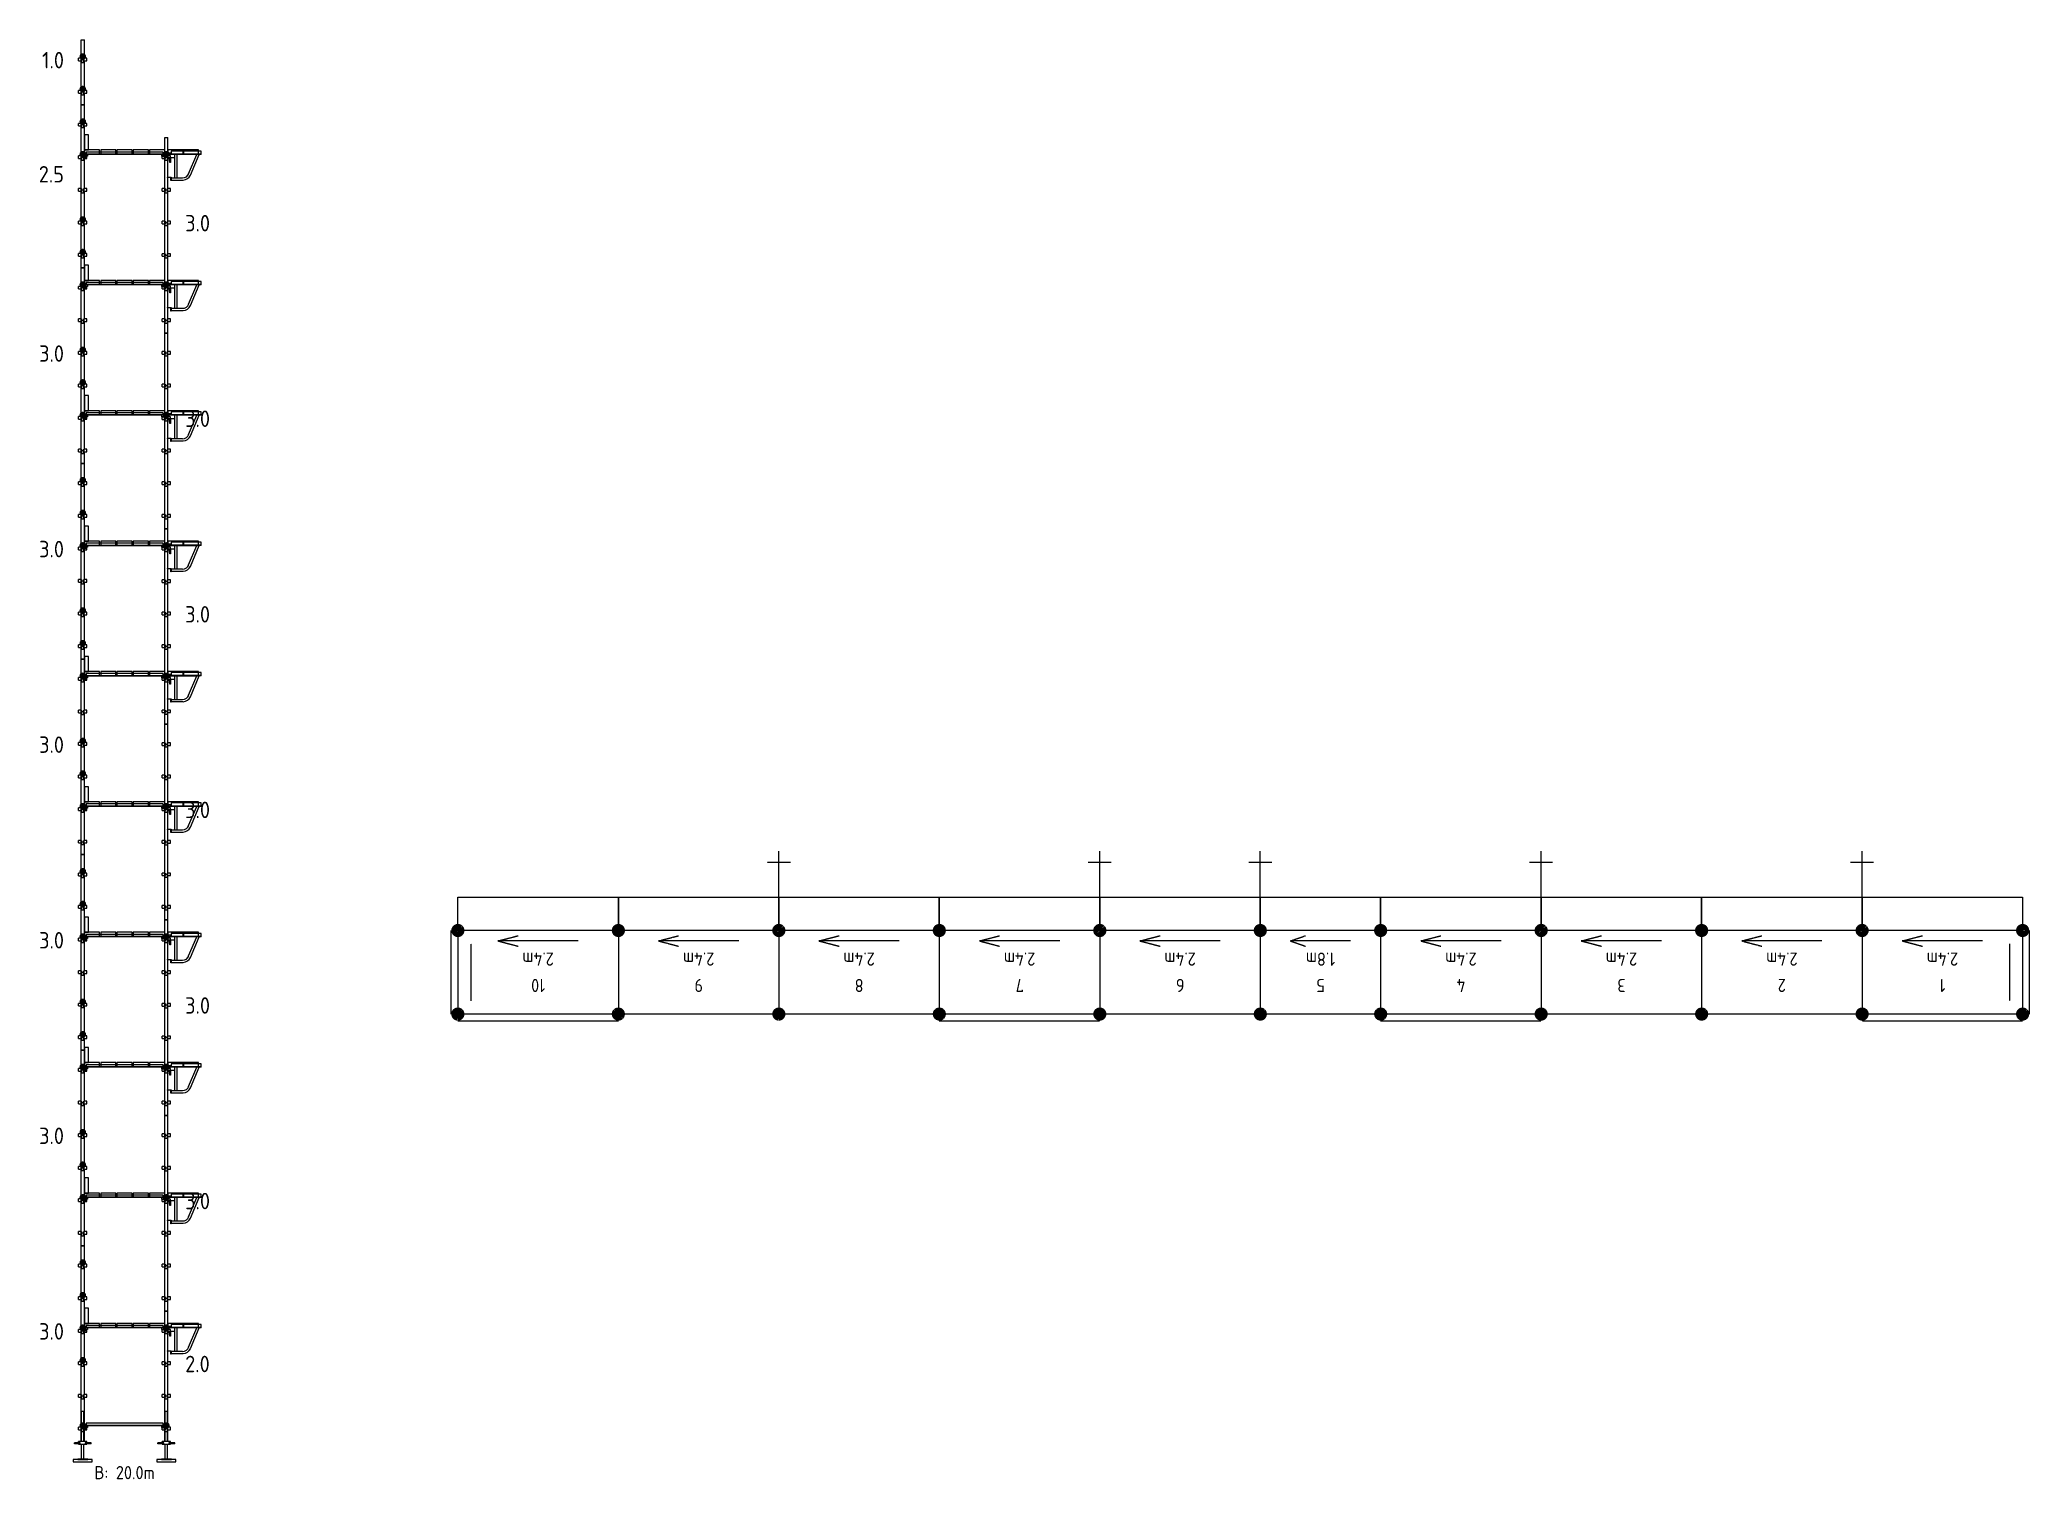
# Model space of a CAD drawing. Header units: millimetres. Extents: x 41961 to 72194, y -1906 to 19968.
import ezdxf
from ezdxf.enums import TextEntityAlignment as Align

# ---------------------------------------------------------------- set-up
doc = ezdxf.new("R2010")
doc.units = ezdxf.units.MM
doc.linetypes.add('KwikScaf_DASHED', pattern=[3.75, 2.5, -1.25])
doc.linetypes.add('KwikScaf_Line', pattern=[1, 1, 0])
doc.layers.get('0').update_dxf_attribs({"linetype": 'CONTINUOUS'})
for name, color, linetype in [('KwikScaf Matrix', 7, 'CONTINUOUS'), ('KwikScaf Schematic', 7, 'CONTINUOUS'), ('KwikScaf Sections', 7, 'CONTINUOUS')]:
    doc.layers.add(name, color=color, linetype=linetype)
doc.styles.add('KwikScaf ISO', font='isocp.shx')

# ---------------------------------------------------------------- blocks, each defined once
blk = doc.blocks.new('2D Standard 2 Metre')
at = {"layer": 'KwikScaf Matrix', "color": 0, "extrusion": (0, 1, 0)}
for p, q in [((-185, -24), (-185, 24)), ((-185, 24), (-8, 24)), ((-33, 16), (7, 16)), ((-33, 16), (-33, 6)), ((-33, 6), (-33, -6)), ((-8, 64), (-8, 60)), ((-8, 64), (32, 64)), ((-8, 60), (-8, 22)), ((-8, 22), (32, 22)), ((-8, 22), (-8, 18)), ((32, 18), (-8, 18)), ((7, 6), (7, 16)), ((7, -6), (7, 6)), ((32, 60), (32, 64)), ((32, 22), (32, 60)), ((32, 24), (487, 24)), ((32, 18), (32, 22)), ((462, 16), (502, 16)), ((462, 16), (462, 6)), ((462, 6), (462, -6)), ((487, 64), (487, 60)), ((487, 64), (527, 64)), ((487, 60), (487, 22)), ((487, 22), (527, 22)), ((487, 22), (487, 18)), ((527, 18), (487, 18)), ((502, 6), (502, 16)), ((502, -6), (502, 6)), ((527, 60), (527, 64)), ((527, 22), (527, 60)), ((527, 24), (982, 24)), ((527, 18), (527, 22)), ((957, 16), (997, 16)), ((957, 16), (957, 6)), ((957, 6), (957, -6)), ((982, 64), (982, 60)), ((982, 64), (1022, 64)), ((982, 60), (982, 22)), ((982, 22), (1022, 22)), ((982, 22), (982, 18)), ((1022, 18), (982, 18)), ((997, 6), (997, 16)), ((997, -6), (997, 6)), ((1022, 60), (1022, 64)), ((1022, 22), (1022, 60)), ((1022, 24), (1477, 24)), ((1022, 18), (1022, 22)), ((1452, 16), (1492, 16)), ((1452, 16), (1452, 6)), ((1452, 6), (1452, -6)), ((1477, 64), (1517, 64)), ((1477, 64), (1477, 60)), ((1477, 60), (1477, 22)), ((1477, 22), (1517, 22)), ((1477, 22), (1477, 18)), ((1517, 18), (1477, 18)), ((1492, 6), (1492, 16)), ((1492, -6), (1492, 6)), ((1517, 60), (1517, 64)), ((1517, 22), (1517, 60)), ((1517, 24), (1796, 24)), ((1517, 18), (1517, 22)), ((1796, 24), (1796, -24)), ((-185, -24), (-8, -24)), ((-33, -6), (-33, -16)), ((-33, -16), (7, -16)), ((-8, -18), (32, -18)), ((-8, -18), (-8, -22)), ((-8, -22), (-8, -60)), ((-8, -22), (32, -22)), ((-8, -60), (-8, -64)), ((-8, -64), (32, -64)), ((7, -16), (7, -6)), ((32, -22), (32, -18)), ((32, -60), (32, -22)), ((32, -24), (487, -24)), ((32, -64), (32, -60)), ((462, -6), (462, -16)), ((462, -16), (502, -16)), ((487, -18), (527, -18)), ((487, -18), (487, -22)), ((487, -22), (487, -60)), ((487, -22), (527, -22)), ((487, -60), (487, -64)), ((487, -64), (527, -64)), ((502, -16), (502, -6)), ((527, -22), (527, -18)), ((527, -60), (527, -22)), ((527, -24), (982, -24)), ((527, -64), (527, -60)), ((957, -6), (957, -16)), ((957, -16), (997, -16)), ((982, -18), (1022, -18)), ((982, -18), (982, -22)), ((982, -22), (982, -60)), ((982, -22), (1022, -22)), ((982, -60), (982, -64)), ((982, -64), (1022, -64)), ((997, -16), (997, -6)), ((1022, -22), (1022, -18)), ((1022, -60), (1022, -22)), ((1022, -24), (1477, -24)), ((1022, -64), (1022, -60)), ((1452, -6), (1452, -16)), ((1452, -16), (1492, -16)), ((1477, -18), (1517, -18)), ((1477, -18), (1477, -22)), ((1477, -22), (1517, -22)), ((1477, -22), (1477, -60)), ((1477, -60), (1477, -64)), ((1477, -64), (1517, -64)), ((1492, -16), (1492, -6)), ((1517, -22), (1517, -18)), ((1517, -60), (1517, -22)), ((1517, -24), (1796, -24)), ((1517, -64), (1517, -60))]:
    blk.add_line(p, q, dxfattribs=at)
blk = doc.blocks.new('2D Standard 3 Metre')
at = {"layer": 'KwikScaf Matrix', "color": 0, "extrusion": (0, 1, 0)}
for p, q in [((-185, -24), (-185, 24)), ((-185, 24), (-8, 24)), ((-33, 16), (7, 16)), ((-33, 16), (-33, 6)), ((-33, 6), (-33, -6)), ((-8, 64), (-8, 60)), ((-8, 64), (32, 64)), ((-8, 60), (-8, 22)), ((-8, 22), (32, 22)), ((-8, 22), (-8, 18)), ((32, 18), (-8, 18)), ((7, 6), (7, 16)), ((7, -6), (7, 6)), ((32, 60), (32, 64)), ((32, 22), (32, 60)), ((32, 24), (487, 24)), ((32, 18), (32, 22)), ((462, 16), (462, 6)), ((462, 16), (502, 16)), ((462, 6), (462, -6)), ((487, 64), (487, 60)), ((487, 64), (527, 64)), ((487, 60), (487, 22)), ((487, 22), (527, 22)), ((487, 22), (487, 18)), ((527, 18), (487, 18)), ((502, 6), (502, 16)), ((502, -6), (502, 6)), ((527, 60), (527, 64)), ((527, 22), (527, 60)), ((527, 24), (982, 24)), ((527, 18), (527, 22)), ((957, 16), (997, 16)), ((957, 16), (957, 6)), ((957, 6), (957, -6)), ((982, 64), (982, 60)), ((982, 64), (1022, 64)), ((982, 60), (982, 22)), ((982, 22), (1022, 22)), ((982, 22), (982, 18)), ((1022, 18), (982, 18)), ((997, 6), (997, 16)), ((997, -6), (997, 6)), ((1022, 60), (1022, 64)), ((1022, 22), (1022, 60)), ((1022, 24), (1477, 24)), ((1022, 18), (1022, 22)), ((1452, 16), (1492, 16)), ((1452, 16), (1452, 6)), ((1452, 6), (1452, -6)), ((1477, 64), (1477, 60)), ((1477, 64), (1517, 64)), ((1477, 60), (1477, 22)), ((1477, 22), (1517, 22)), ((1477, 22), (1477, 18)), ((1517, 18), (1477, 18)), ((1492, 6), (1492, 16)), ((1492, -6), (1492, 6)), ((1517, 60), (1517, 64)), ((1517, 22), (1517, 60)), ((1517, 24), (1972, 24)), ((1517, 18), (1517, 22)), ((1947, 16), (1987, 16)), ((1947, 16), (1947, 6)), ((1947, 6), (1947, -6)), ((1972, 64), (1972, 60)), ((1972, 64), (2012, 64)), ((1972, 60), (1972, 22)), ((1972, 22), (2012, 22)), ((1972, 22), (1972, 18)), ((2012, 18), (1972, 18)), ((1987, 6), (1987, 16)), ((1987, -6), (1987, 6)), ((2012, 60), (2012, 64)), ((2012, 22), (2012, 60)), ((2012, 24), (2467, 24)), ((2012, 18), (2012, 22)), ((2442, 16), (2442, 6)), ((2442, 16), (2482, 16)), ((2442, 6), (2442, -6)), ((2467, 64), (2467, 60)), ((2467, 64), (2507, 64)), ((2467, 60), (2467, 22)), ((2467, 22), (2507, 22)), ((2467, 22), (2467, 18)), ((2507, 18), (2467, 18)), ((2482, 6), (2482, 16)), ((2482, -6), (2482, 6)), ((2507, 60), (2507, 64)), ((2507, 22), (2507, 60)), ((2507, 24), (2787, 24)), ((2507, 18), (2507, 22)), ((2787, 24), (2787, -24)), ((-185, -24), (-8, -24)), ((-33, -6), (-33, -16)), ((-33, -16), (7, -16)), ((-8, -18), (32, -18)), ((-8, -18), (-8, -22)), ((-8, -22), (-8, -60)), ((-8, -22), (32, -22)), ((-8, -60), (-8, -64)), ((-8, -64), (32, -64)), ((7, -16), (7, -6)), ((32, -22), (32, -18)), ((32, -60), (32, -22)), ((32, -24), (487, -24)), ((32, -64), (32, -60)), ((462, -6), (462, -16)), ((462, -16), (502, -16)), ((487, -18), (527, -18)), ((487, -18), (487, -22)), ((487, -22), (487, -60)), ((487, -22), (527, -22)), ((487, -60), (487, -64)), ((487, -64), (527, -64)), ((502, -16), (502, -6)), ((527, -22), (527, -18)), ((527, -60), (527, -22)), ((527, -24), (982, -24)), ((527, -64), (527, -60)), ((957, -6), (957, -16)), ((957, -16), (997, -16)), ((982, -18), (1022, -18)), ((982, -18), (982, -22)), ((982, -22), (982, -60)), ((982, -22), (1022, -22)), ((982, -60), (982, -64)), ((982, -64), (1022, -64)), ((997, -16), (997, -6)), ((1022, -22), (1022, -18)), ((1022, -60), (1022, -22)), ((1022, -24), (1477, -24)), ((1022, -64), (1022, -60)), ((1452, -6), (1452, -16)), ((1452, -16), (1492, -16)), ((1477, -18), (1517, -18)), ((1477, -18), (1477, -22)), ((1477, -22), (1477, -60)), ((1477, -22), (1517, -22)), ((1477, -60), (1477, -64)), ((1477, -64), (1517, -64)), ((1492, -16), (1492, -6)), ((1517, -22), (1517, -18)), ((1517, -60), (1517, -22)), ((1517, -24), (1972, -24)), ((1517, -64), (1517, -60)), ((1947, -6), (1947, -16)), ((1947, -16), (1987, -16)), ((1972, -18), (2012, -18)), ((1972, -18), (1972, -22)), ((1972, -22), (1972, -60)), ((1972, -22), (2012, -22)), ((1972, -60), (1972, -64)), ((1972, -64), (2012, -64)), ((1987, -16), (1987, -6)), ((2012, -22), (2012, -18)), ((2012, -60), (2012, -22)), ((2012, -24), (2467, -24)), ((2012, -64), (2012, -60)), ((2442, -6), (2442, -16)), ((2442, -16), (2482, -16)), ((2467, -18), (2507, -18)), ((2467, -18), (2467, -22)), ((2467, -22), (2467, -60)), ((2467, -22), (2507, -22)), ((2467, -60), (2467, -64)), ((2467, -64), (2507, -64)), ((2482, -16), (2482, -6)), ((2507, -22), (2507, -18)), ((2507, -60), (2507, -22)), ((2507, -24), (2787, -24)), ((2507, -64), (2507, -60))]:
    blk.add_line(p, q, dxfattribs=at)
blk = doc.blocks.new('2D Jack Adjustable Screw')
at = {"color": 0, "extrusion": (1, -1.83691e-16, 2.30446e-16)}
for p, q in [((-265.5, 100), (-273.5, 100)), ((-273.5, 100), (-273.5, -52)), ((-265.5, 100), (-265.5, -52)), ((-265.5, 42.5), (-40, 42.5)), ((-265.5, 5.5), (-40, 5.5)), ((-40, 87.75), (-35, 87.75)), ((-40, 87.75), (-40, 24)), ((-40, 24), (-40, -39.75)), ((-35, 151.5), (-20, 151.5)), ((-35, 62.25), (-35, 151.5)), ((-35, 62.25), (-20, 62.25)), ((-20, 62.25), (-20, 151.5)), ((-20, 87.75), (0, 87.75)), ((0, 24), (0, 87.75)), ((0, 42.5), (454.5, 42.5)), ((0, -39.75), (0, 24)), ((0, 5.5), (454.5, 5.5)), ((454.5, 24), (454.5, 42.5)), ((454.5, 5.5), (454.5, 24)), ((-265.5, -52), (-273.5, -52)), ((-40, -39.75), (-35, -39.75)), ((-20, -14.25), (-35, -14.25)), ((-35, -103.5), (-35, -14.25)), ((-35, -103.5), (-20, -103.5)), ((-20, -103.5), (-20, -14.25)), ((-20, -39.75), (0, -39.75))]:
    blk.add_line(p, q, dxfattribs=at)
blk = doc.blocks.new('2D Standard 2.5 Metre')
at = {"layer": 'KwikScaf Matrix', "color": 0, "extrusion": (0, 1, 0)}
for p, q in [((-185, -24), (-185, 24)), ((-185, 24), (-8, 24)), ((-33, 16), (7, 16)), ((-33, 16), (-33, 6)), ((-33, 6), (-33, -6)), ((-8, 64), (-8, 60)), ((-8, 64), (32, 64)), ((-8, 60), (-8, 22)), ((-8, 22), (32, 22)), ((-8, 22), (-8, 18)), ((32, 18), (-8, 18)), ((7, 6), (7, 16)), ((7, -6), (7, 6)), ((32, 60), (32, 64)), ((32, 22), (32, 60)), ((32, 24), (487, 24)), ((32, 18), (32, 22)), ((462, 16), (502, 16)), ((462, 16), (462, 6)), ((462, 6), (462, -6)), ((487, 64), (487, 60)), ((487, 64), (527, 64)), ((487, 60), (487, 22)), ((487, 22), (527, 22)), ((487, 22), (487, 18)), ((527, 18), (487, 18)), ((502, 6), (502, 16)), ((502, -6), (502, 6)), ((527, 60), (527, 64)), ((527, 22), (527, 60)), ((527, 24), (982, 24)), ((527, 18), (527, 22)), ((957, 16), (957, 6)), ((957, 16), (997, 16)), ((957, 6), (957, -6)), ((982, 64), (982, 60)), ((982, 64), (1022, 64)), ((982, 60), (982, 22)), ((982, 22), (1022, 22)), ((982, 22), (982, 18)), ((1022, 18), (982, 18)), ((997, 6), (997, 16)), ((997, -6), (997, 6)), ((1022, 60), (1022, 64)), ((1022, 22), (1022, 60)), ((1022, 24), (1477, 24)), ((1022, 18), (1022, 22)), ((1452, 16), (1492, 16)), ((1452, 16), (1452, 6)), ((1452, 6), (1452, -6)), ((1477, 64), (1477, 60)), ((1477, 64), (1517, 64)), ((1477, 60), (1477, 22)), ((1477, 22), (1517, 22)), ((1477, 22), (1477, 18)), ((1517, 18), (1477, 18)), ((1492, 6), (1492, 16)), ((1492, -6), (1492, 6)), ((1517, 60), (1517, 64)), ((1517, 22), (1517, 60)), ((1517, 24), (1972, 24)), ((1517, 18), (1517, 22)), ((1947, 16), (1987, 16)), ((1947, 16), (1947, 6)), ((1947, 6), (1947, -6)), ((1972, 64), (1972, 60)), ((1972, 64), (2012, 64)), ((1972, 60), (1972, 22)), ((1972, 22), (2012, 22)), ((1972, 22), (1972, 18)), ((2012, 18), (1972, 18)), ((1987, 6), (1987, 16)), ((1987, -6), (1987, 6)), ((2012, 60), (2012, 64)), ((2012, 22), (2012, 60)), ((2012, 24), (2291, 24)), ((2012, 18), (2012, 22)), ((2291, 24), (2291, -24)), ((-185, -24), (-8, -24)), ((-33, -6), (-33, -16)), ((-33, -16), (7, -16)), ((-8, -18), (32, -18)), ((-8, -18), (-8, -22)), ((-8, -22), (-8, -60)), ((-8, -22), (32, -22)), ((-8, -60), (-8, -64)), ((-8, -64), (32, -64)), ((7, -16), (7, -6)), ((32, -22), (32, -18)), ((32, -60), (32, -22)), ((32, -24), (487, -24)), ((32, -64), (32, -60)), ((462, -6), (462, -16)), ((462, -16), (502, -16)), ((487, -18), (527, -18)), ((487, -18), (487, -22)), ((487, -22), (487, -60)), ((487, -22), (527, -22)), ((487, -60), (487, -64)), ((487, -64), (527, -64)), ((502, -16), (502, -6)), ((527, -22), (527, -18)), ((527, -60), (527, -22)), ((527, -24), (982, -24)), ((527, -64), (527, -60)), ((957, -6), (957, -16)), ((957, -16), (997, -16)), ((982, -18), (1022, -18)), ((982, -18), (982, -22)), ((982, -22), (982, -60)), ((982, -22), (1022, -22)), ((982, -60), (982, -64)), ((982, -64), (1022, -64)), ((997, -16), (997, -6)), ((1022, -22), (1022, -18)), ((1022, -60), (1022, -22)), ((1022, -24), (1477, -24)), ((1022, -64), (1022, -60)), ((1452, -6), (1452, -16)), ((1452, -16), (1492, -16)), ((1477, -18), (1517, -18)), ((1477, -18), (1477, -22)), ((1477, -22), (1477, -60)), ((1477, -22), (1517, -22)), ((1477, -60), (1477, -64)), ((1477, -64), (1517, -64)), ((1492, -16), (1492, -6)), ((1517, -22), (1517, -18)), ((1517, -60), (1517, -22)), ((1517, -24), (1972, -24)), ((1517, -64), (1517, -60)), ((1947, -6), (1947, -16)), ((1947, -16), (1987, -16)), ((1972, -18), (2012, -18)), ((1972, -18), (1972, -22)), ((1972, -22), (1972, -60)), ((1972, -22), (2012, -22)), ((1972, -60), (1972, -64)), ((1972, -64), (2012, -64)), ((1987, -16), (1987, -6)), ((2012, -22), (2012, -18)), ((2012, -60), (2012, -22)), ((2012, -24), (2291, -24)), ((2012, -64), (2012, -60))]:
    blk.add_line(p, q, dxfattribs=at)
blk = doc.blocks.new('2D Standard 1 Metre')
at = {"layer": 'KwikScaf Matrix', "color": 0, "extrusion": (0, 1, 0)}
for p, q in [((-185, -24), (-185, 24)), ((-185, 24), (-8, 24)), ((-33, 16), (7, 16)), ((-33, 16), (-33, 6)), ((-33, 6), (-33, -6)), ((-8, 64), (32, 64)), ((-8, 64), (-8, 60)), ((-8, 60), (-8, 22)), ((-8, 22), (32, 22)), ((-8, 22), (-8, 18)), ((32, 18), (-8, 18)), ((7, 6), (7, 16)), ((7, -6), (7, 6)), ((32, 60), (32, 64)), ((32, 22), (32, 60)), ((32, 24), (487, 24)), ((32, 18), (32, 22)), ((462, 16), (502, 16)), ((462, 16), (462, 6)), ((462, 6), (462, -6)), ((487, 64), (487, 60)), ((487, 64), (527, 64)), ((487, 60), (487, 22)), ((487, 22), (527, 22)), ((487, 22), (487, 18)), ((527, 18), (487, 18)), ((502, 6), (502, 16)), ((502, -6), (502, 6)), ((527, 60), (527, 64)), ((527, 22), (527, 60)), ((527, 24), (805, 24)), ((527, 18), (527, 22)), ((805, 24), (805, -24)), ((-185, -24), (-8, -24)), ((-33, -6), (-33, -16)), ((-33, -16), (7, -16)), ((-8, -18), (32, -18)), ((-8, -18), (-8, -22)), ((-8, -22), (32, -22)), ((-8, -22), (-8, -60)), ((-8, -60), (-8, -64)), ((-8, -64), (32, -64)), ((7, -16), (7, -6)), ((32, -22), (32, -18)), ((32, -60), (32, -22)), ((32, -24), (487, -24)), ((32, -64), (32, -60)), ((462, -6), (462, -16)), ((462, -16), (502, -16)), ((487, -18), (527, -18)), ((487, -18), (487, -22)), ((487, -22), (487, -60)), ((487, -22), (527, -22)), ((487, -60), (487, -64)), ((487, -64), (527, -64)), ((502, -16), (502, -6)), ((527, -22), (527, -18)), ((527, -60), (527, -22)), ((527, -24), (805, -24)), ((527, -64), (527, -60))]:
    blk.add_line(p, q, dxfattribs=at)
blk = doc.blocks.new('2D SBB 2 Board')
at = {"color": 0}
for p, q in [((47, 440), (0, 440)), ((0, 440), (0, 392)), ((0, 392), (106, 392)), ((8, 466), (38, 466)), ((11, 440), (8, 466)), ((28, 316), (18, 392)), ((38, 316), (28, 316)), ((38, 466), (38, 440)), ((38, 392), (38, 316)), ((504, 491), (47, 491)), ((47, 491), (47, 445)), ((504, 445), (47, 445)), ((47, 445), (47, 440)), ((504, 440), (47, 440)), ((106, 392), (106, 440)), ((106, 84), (106, 392)), ((140, 84), (140, 440)), ((315, 147), (437, 440)), ((343, 124), (473, 440)), ((504, 445), (504, 491)), ((504, 440), (504, 445)), ((-4, 93), (47, 93)), ((-4, 88), (-4, 93)), ((42, 88), (-4, 88)), ((42, 42), (42, 88)), ((47, 42), (42, 42)), ((47, 93), (47, 42)), ((47, 84), (106, 84)), ((47, 50), (232, 50)), ((106, 84), (123, 84)), ((123, 84), (140, 84)), ((140, 84), (222, 84))]:
    blk.add_line(p, q, dxfattribs=at)
for radius, start, end in [(102, 270, 339.4078), (136, 274.3209, 333.1791)]:
    blk.add_arc((222, 185), radius, start, end, dxfattribs=at)
blk = doc.blocks.new('2D Transom 1.2 Metre')
at = {"color": 0, "extrusion": (0, 1, -1.83691e-16)}
for p, q in [((0, 50), (20, 50)), ((0, -25), (0, 50)), ((50, 0), (13, 0)), ((20, 50), (17, 25)), ((17, 25), (25, 25)), ((1197, 63), (25, 63)), ((25, 63), (25, 30)), ((1197, 30), (25, 30)), ((25, 30), (25, 25)), ((1197, 25), (25, 25)), ((50, 25), (50, 0)), ((1172, 25), (1172, 0)), ((1197, 30), (1197, 63)), ((1197, 25), (1197, 30)), ((1205, 25), (1197, 25)), ((1202, 50), (1205, 25)), ((1222, 50), (1202, 50)), ((1222, -25), (1222, 50)), ((10, -25), (0, -25)), ((13, 0), (10, -25)), ((1172, 0), (1209, 0)), ((1209, 0), (1212, -25)), ((1212, -25), (1222, -25))]:
    blk.add_line(p, q, dxfattribs=at)

msp = doc.modelspace()

# ---------------------------------------------------------------- linework, layer by layer
at = {"layer": 'KwikScaf Schematic', "color": 3, "linetype": 'KwikScaf_Line'}
for p, q in [((53192, 6940), (53192, 7640)), ((58070, 6940), (58070, 7640)), ((64777, 6940), (64777, 7640)), ((69655, 6940), (69655, 7640)), ((53367, 7465), (53017, 7465)), ((58245, 7465), (57895, 7465)), ((64952, 7465), (64602, 7465)), ((69830, 7465), (69480, 7465)), ((48314, 6432), (48314, 6940)), ((48314, 6940), (50753, 6940)), ((50753, 6432), (50753, 6940)), ((50753, 6940), (53192, 6940)), ((50753, 6940), (50753, 6432)), ((53192, 6432), (53192, 6940)), ((53192, 6940), (55631, 6940)), ((53192, 6940), (53192, 6432)), ((55631, 6432), (55631, 6940)), ((55631, 6940), (58070, 6940)), ((55631, 6940), (55631, 6432)), ((58070, 6432), (58070, 6940)), ((58070, 6940), (60509, 6940)), ((58070, 6940), (58070, 6432)), ((60509, 6940), (60509, 6432)), ((62338, 6432), (62338, 6940)), ((62338, 6940), (64777, 6940)), ((64777, 6432), (64777, 6940)), ((64777, 6940), (67216, 6940)), ((64777, 6940), (64777, 6432)), ((67216, 6432), (67216, 6940)), ((67216, 6940), (69655, 6940)), ((67216, 6940), (67216, 6432)), ((69655, 6432), (69655, 6940)), ((69655, 6940), (72094, 6940)), ((69655, 6940), (69655, 6432)), ((72094, 6940), (72094, 6432)), ((48314, 6432), (48314, 5162)), ((50753, 6432), (48314, 6432)), ((48924, 6274), (49229, 6353)), ((50753, 6432), (50753, 5162)), ((53192, 6432), (50753, 6432)), ((51363, 6274), (51668, 6353)), ((53192, 6432), (53192, 5162)), ((55631, 6432), (53192, 6432)), ((53802, 6274), (54107, 6353)), ((55631, 6432), (55631, 5162)), ((58070, 6432), (55631, 6432)), ((56241, 6274), (56546, 6353)), ((58070, 6432), (58070, 5162)), ((60509, 6432), (58070, 6432)), ((58680, 6274), (58985, 6353)), ((62338, 6432), (62338, 5162)), ((64777, 6432), (62338, 6432)), ((62948, 6274), (63253, 6353)), ((64777, 6432), (64777, 5162)), ((67216, 6432), (64777, 6432)), ((65387, 6274), (65692, 6353)), ((67216, 6432), (67216, 5162)), ((69655, 6432), (67216, 6432)), ((67826, 6274), (68131, 6353)), ((69655, 6432), (69655, 5162)), ((72094, 6432), (69655, 6432)), ((70265, 6274), (70570, 6353)), ((72094, 6432), (72094, 5162)), ((50143, 6274), (48924, 6274)), ((48924, 6274), (49229, 6194)), ((52582, 6274), (51363, 6274)), ((51363, 6274), (51668, 6194)), ((55021, 6274), (53802, 6274)), ((53802, 6274), (54107, 6194)), ((57460, 6274), (56241, 6274)), ((56241, 6274), (56546, 6194)), ((59899, 6274), (58680, 6274)), ((58680, 6274), (58985, 6194)), ((64167, 6274), (62948, 6274)), ((62948, 6274), (63253, 6194)), ((66606, 6274), (65387, 6274)), ((65387, 6274), (65692, 6194)), ((69045, 6274), (67826, 6274)), ((67826, 6274), (68131, 6194)), ((71484, 6274), (70265, 6274)), ((70265, 6274), (70570, 6194)), ((50753, 5162), (48314, 5162)), ((53192, 5162), (50753, 5162)), ((55631, 5162), (53192, 5162)), ((58070, 5162), (55631, 5162)), ((60509, 5162), (58070, 5162)), ((64777, 5162), (62338, 5162)), ((67216, 5162), (64777, 5162)), ((69655, 5162), (67216, 5162)), ((72094, 5162), (69655, 5162))]:
    msp.add_line(p, q, dxfattribs=at)
at = {"layer": 'KwikScaf Schematic', "color": 5, "linetype": 'KwikScaf_Line'}
for p, q in [((60509, 6940), (60509, 7640)), ((60684, 7465), (60334, 7465)), ((60509, 6432), (60509, 6940)), ((60509, 6940), (62338, 6940)), ((62338, 6940), (62338, 6432)), ((60509, 6432), (60509, 5162)), ((62338, 6432), (60509, 6432)), ((60966, 6274), (61195, 6353)), ((61881, 6274), (60966, 6274)), ((60966, 6274), (61195, 6194)), ((62338, 5162), (60509, 5162))]:
    msp.add_line(p, q, dxfattribs=at)
at = {"layer": 'KwikScaf Schematic', "color": 3, "linetype": 'KwikScaf_DASHED'}
for p, q in [((48214, 5162), (48214, 6432)), ((72194, 6432), (72194, 5162)), ((48514, 5362), (48514, 6232)), ((71894, 6232), (71894, 5362)), ((48314, 5062), (50753, 5062)), ((55631, 5062), (58070, 5062)), ((62338, 5062), (64777, 5062)), ((69655, 5062), (72094, 5062))]:
    msp.add_line(p, q, dxfattribs=at)
at = {"layer": 'KwikScaf Schematic', "color": 3, "linetype": 'KwikScaf_Line'}
for points in [[(48314, 6382, 100, 100, -0.198912), (48279, 6397, 100, 100, -0.198912), (48264, 6432, 100, 100, -0.198912), (48279, 6468, 100, 100, -0.198912), (48314, 6482, 100, 100, -0.198912), (48350, 6468, 100, 100, -0.198912), (48364, 6432, 100, 100, -0.198912), (48350, 6397, 100, 100, -0.198912)], [(50753, 6382, 100, 100, -0.198912), (50718, 6397, 100, 100, -0.198912), (50703, 6432, 100, 100, -0.198912), (50718, 6468, 100, 100, -0.198912), (50753, 6482, 100, 100, -0.198912), (50789, 6468, 100, 100, -0.198912), (50803, 6432, 100, 100, -0.198912), (50789, 6397, 100, 100, -0.198912)], [(53192, 6382, 100, 100, -0.198912), (53157, 6397, 100, 100, -0.198912), (53142, 6432, 100, 100, -0.198912), (53157, 6468, 100, 100, -0.198912), (53192, 6482, 100, 100, -0.198912), (53228, 6468, 100, 100, -0.198912), (53242, 6432, 100, 100, -0.198912), (53228, 6397, 100, 100, -0.198912)], [(55631, 6382, 100, 100, -0.198912), (55596, 6397, 100, 100, -0.198912), (55581, 6432, 100, 100, -0.198912), (55596, 6468, 100, 100, -0.198912), (55631, 6482, 100, 100, -0.198912), (55667, 6468, 100, 100, -0.198912), (55681, 6432, 100, 100, -0.198912), (55667, 6397, 100, 100, -0.198912)], [(58070, 6382, 100, 100, -0.198912), (58035, 6397, 100, 100, -0.198912), (58020, 6432, 100, 100, -0.198912), (58035, 6468, 100, 100, -0.198912), (58070, 6482, 100, 100, -0.198912), (58106, 6468, 100, 100, -0.198912), (58120, 6432, 100, 100, -0.198912), (58106, 6397, 100, 100, -0.198912)], [(62338, 6382, 100, 100, -0.198912), (62303, 6397, 100, 100, -0.198912), (62288, 6432, 100, 100, -0.198912), (62303, 6468, 100, 100, -0.198912), (62338, 6482, 100, 100, -0.198912), (62374, 6468, 100, 100, -0.198912), (62388, 6432, 100, 100, -0.198912), (62374, 6397, 100, 100, -0.198912)], [(64777, 6382, 100, 100, -0.198912), (64742, 6397, 100, 100, -0.198912), (64727, 6432, 100, 100, -0.198912), (64742, 6468, 100, 100, -0.198912), (64777, 6482, 100, 100, -0.198912), (64813, 6468, 100, 100, -0.198912), (64827, 6432, 100, 100, -0.198912), (64813, 6397, 100, 100, -0.198912)], [(67216, 6382, 100, 100, -0.198912), (67181, 6397, 100, 100, -0.198912), (67166, 6432, 100, 100, -0.198912), (67181, 6468, 100, 100, -0.198912), (67216, 6482, 100, 100, -0.198912), (67252, 6468, 100, 100, -0.198912), (67266, 6432, 100, 100, -0.198912), (67252, 6397, 100, 100, -0.198912)], [(69655, 6382, 100, 100, -0.198912), (69620, 6397, 100, 100, -0.198912), (69605, 6432, 100, 100, -0.198912), (69620, 6468, 100, 100, -0.198912), (69655, 6482, 100, 100, -0.198912), (69691, 6468, 100, 100, -0.198912), (69705, 6432, 100, 100, -0.198912), (69691, 6397, 100, 100, -0.198912)], [(48314, 5112, 100, 100, -0.198912), (48279, 5127, 100, 100, -0.198912), (48264, 5162, 100, 100, -0.198912), (48279, 5198, 100, 100, -0.198912), (48314, 5212, 100, 100, -0.198912), (48350, 5198, 100, 100, -0.198912), (48364, 5162, 100, 100, -0.198912), (48350, 5127, 100, 100, -0.198912)], [(50753, 5112, 100, 100, -0.198912), (50718, 5127, 100, 100, -0.198912), (50703, 5162, 100, 100, -0.198912), (50718, 5198, 100, 100, -0.198912), (50753, 5212, 100, 100, -0.198912), (50789, 5198, 100, 100, -0.198912), (50803, 5162, 100, 100, -0.198912), (50789, 5127, 100, 100, -0.198912)], [(53192, 5112, 100, 100, -0.198912), (53157, 5127, 100, 100, -0.198912), (53142, 5162, 100, 100, -0.198912), (53157, 5198, 100, 100, -0.198912), (53192, 5212, 100, 100, -0.198912), (53228, 5198, 100, 100, -0.198912), (53242, 5162, 100, 100, -0.198912), (53228, 5127, 100, 100, -0.198912)], [(55631, 5112, 100, 100, -0.198912), (55596, 5127, 100, 100, -0.198912), (55581, 5162, 100, 100, -0.198912), (55596, 5198, 100, 100, -0.198912), (55631, 5212, 100, 100, -0.198912), (55667, 5198, 100, 100, -0.198912), (55681, 5162, 100, 100, -0.198912), (55667, 5127, 100, 100, -0.198912)], [(58070, 5112, 100, 100, -0.198912), (58035, 5127, 100, 100, -0.198912), (58020, 5162, 100, 100, -0.198912), (58035, 5198, 100, 100, -0.198912), (58070, 5212, 100, 100, -0.198912), (58106, 5198, 100, 100, -0.198912), (58120, 5162, 100, 100, -0.198912), (58106, 5127, 100, 100, -0.198912)], [(62338, 5112, 100, 100, -0.198912), (62303, 5127, 100, 100, -0.198912), (62288, 5162, 100, 100, -0.198912), (62303, 5198, 100, 100, -0.198912), (62338, 5212, 100, 100, -0.198912), (62374, 5198, 100, 100, -0.198912), (62388, 5162, 100, 100, -0.198912), (62374, 5127, 100, 100, -0.198912)], [(64777, 5112, 100, 100, -0.198912), (64742, 5127, 100, 100, -0.198912), (64727, 5162, 100, 100, -0.198912), (64742, 5198, 100, 100, -0.198912), (64777, 5212, 100, 100, -0.198912), (64813, 5198, 100, 100, -0.198912), (64827, 5162, 100, 100, -0.198912), (64813, 5127, 100, 100, -0.198912)], [(67216, 5112, 100, 100, -0.198912), (67181, 5127, 100, 100, -0.198912), (67166, 5162, 100, 100, -0.198912), (67181, 5198, 100, 100, -0.198912), (67216, 5212, 100, 100, -0.198912), (67252, 5198, 100, 100, -0.198912), (67266, 5162, 100, 100, -0.198912), (67252, 5127, 100, 100, -0.198912)], [(69655, 5112, 100, 100, -0.198912), (69620, 5127, 100, 100, -0.198912), (69605, 5162, 100, 100, -0.198912), (69620, 5198, 100, 100, -0.198912), (69655, 5212, 100, 100, -0.198912), (69691, 5198, 100, 100, -0.198912), (69705, 5162, 100, 100, -0.198912), (69691, 5127, 100, 100, -0.198912)]]:
    msp.add_lwpolyline(points, format="xyseb", close=True, dxfattribs=at)
at = {"layer": 'KwikScaf Schematic', "color": 3, "linetype": 'KwikScaf_Line', "const_width": 100}
for points in [[(50753, 6382, -0.198912), (50718, 6397, -0.198912), (50703, 6432, -0.198912), (50718, 6468, -0.198912), (50753, 6482, -0.198912), (50789, 6468, -0.198912), (50803, 6432, -0.198912), (50789, 6397, -0.198912)], [(53192, 6382, -0.198912), (53157, 6397, -0.198912), (53142, 6432, -0.198912), (53157, 6468, -0.198912), (53192, 6482, -0.198912), (53228, 6468, -0.198912), (53242, 6432, -0.198912), (53228, 6397, -0.198912)], [(55631, 6382, -0.198912), (55596, 6397, -0.198912), (55581, 6432, -0.198912), (55596, 6468, -0.198912), (55631, 6482, -0.198912), (55667, 6468, -0.198912), (55681, 6432, -0.198912), (55667, 6397, -0.198912)], [(58070, 6382, -0.198912), (58035, 6397, -0.198912), (58020, 6432, -0.198912), (58035, 6468, -0.198912), (58070, 6482, -0.198912), (58106, 6468, -0.198912), (58120, 6432, -0.198912), (58106, 6397, -0.198912)], [(60509, 6382, -0.198912), (60474, 6397, -0.198912), (60459, 6432, -0.198912), (60474, 6468, -0.198912), (60509, 6482, -0.198912), (60545, 6468, -0.198912), (60559, 6432, -0.198912), (60545, 6397, -0.198912)], [(64777, 6382, -0.198912), (64742, 6397, -0.198912), (64727, 6432, -0.198912), (64742, 6468, -0.198912), (64777, 6482, -0.198912), (64813, 6468, -0.198912), (64827, 6432, -0.198912), (64813, 6397, -0.198912)], [(67216, 6382, -0.198912), (67181, 6397, -0.198912), (67166, 6432, -0.198912), (67181, 6468, -0.198912), (67216, 6482, -0.198912), (67252, 6468, -0.198912), (67266, 6432, -0.198912), (67252, 6397, -0.198912)], [(69655, 6382, -0.198912), (69620, 6397, -0.198912), (69605, 6432, -0.198912), (69620, 6468, -0.198912), (69655, 6482, -0.198912), (69691, 6468, -0.198912), (69705, 6432, -0.198912), (69691, 6397, -0.198912)], [(72094, 6382, -0.198912), (72059, 6397, -0.198912), (72044, 6432, -0.198912), (72059, 6468, -0.198912), (72094, 6482, -0.198912), (72130, 6468, -0.198912), (72144, 6432, -0.198912), (72130, 6397, -0.198912)], [(50753, 5112, -0.198912), (50718, 5127, -0.198912), (50703, 5162, -0.198912), (50718, 5198, -0.198912), (50753, 5212, -0.198912), (50789, 5198, -0.198912), (50803, 5162, -0.198912), (50789, 5127, -0.198912)], [(53192, 5112, -0.198912), (53157, 5127, -0.198912), (53142, 5162, -0.198912), (53157, 5198, -0.198912), (53192, 5212, -0.198912), (53228, 5198, -0.198912), (53242, 5162, -0.198912), (53228, 5127, -0.198912)], [(55631, 5112, -0.198912), (55596, 5127, -0.198912), (55581, 5162, -0.198912), (55596, 5198, -0.198912), (55631, 5212, -0.198912), (55667, 5198, -0.198912), (55681, 5162, -0.198912), (55667, 5127, -0.198912)], [(58070, 5112, -0.198912), (58035, 5127, -0.198912), (58020, 5162, -0.198912), (58035, 5198, -0.198912), (58070, 5212, -0.198912), (58106, 5198, -0.198912), (58120, 5162, -0.198912), (58106, 5127, -0.198912)], [(60509, 5112, -0.198912), (60474, 5127, -0.198912), (60459, 5162, -0.198912), (60474, 5198, -0.198912), (60509, 5212, -0.198912), (60545, 5198, -0.198912), (60559, 5162, -0.198912), (60545, 5127, -0.198912)], [(64777, 5112, -0.198912), (64742, 5127, -0.198912), (64727, 5162, -0.198912), (64742, 5198, -0.198912), (64777, 5212, -0.198912), (64813, 5198, -0.198912), (64827, 5162, -0.198912), (64813, 5127, -0.198912)], [(67216, 5112, -0.198912), (67181, 5127, -0.198912), (67166, 5162, -0.198912), (67181, 5198, -0.198912), (67216, 5212, -0.198912), (67252, 5198, -0.198912), (67266, 5162, -0.198912), (67252, 5127, -0.198912)], [(69655, 5112, -0.198912), (69620, 5127, -0.198912), (69605, 5162, -0.198912), (69620, 5198, -0.198912), (69655, 5212, -0.198912), (69691, 5198, -0.198912), (69705, 5162, -0.198912), (69691, 5127, -0.198912)], [(72094, 5112, -0.198912), (72059, 5127, -0.198912), (72044, 5162, -0.198912), (72059, 5198, -0.198912), (72094, 5212, -0.198912), (72130, 5198, -0.198912), (72144, 5162, -0.198912), (72130, 5127, -0.198912)]]:
    msp.add_lwpolyline(points, format="xyb", close=True, dxfattribs=at)
at = {"layer": 'KwikScaf Schematic', "color": 5, "linetype": 'KwikScaf_Line'}
for points in [[(60509, 6382, 100, 100, -0.198912), (60474, 6397, 100, 100, -0.198912), (60459, 6432, 100, 100, -0.198912), (60474, 6468, 100, 100, -0.198912), (60509, 6482, 100, 100, -0.198912), (60545, 6468, 100, 100, -0.198912), (60559, 6432, 100, 100, -0.198912), (60545, 6397, 100, 100, -0.198912)], [(60509, 5112, 100, 100, -0.198912), (60474, 5127, 100, 100, -0.198912), (60459, 5162, 100, 100, -0.198912), (60474, 5198, 100, 100, -0.198912), (60509, 5212, 100, 100, -0.198912), (60545, 5198, 100, 100, -0.198912), (60559, 5162, 100, 100, -0.198912), (60545, 5127, 100, 100, -0.198912)]]:
    msp.add_lwpolyline(points, format="xyseb", close=True, dxfattribs=at)
at = {"layer": 'KwikScaf Schematic', "color": 5, "linetype": 'KwikScaf_Line', "const_width": 100}
for points in [[(62338, 6382, -0.198912), (62303, 6397, -0.198912), (62288, 6432, -0.198912), (62303, 6468, -0.198912), (62338, 6482, -0.198912), (62374, 6468, -0.198912), (62388, 6432, -0.198912), (62374, 6397, -0.198912)], [(62338, 5112, -0.198912), (62303, 5127, -0.198912), (62288, 5162, -0.198912), (62303, 5198, -0.198912), (62338, 5212, -0.198912), (62374, 5198, -0.198912), (62388, 5162, -0.198912), (62374, 5127, -0.198912)]]:
    msp.add_lwpolyline(points, format="xyb", close=True, dxfattribs=at)
at = {"layer": 'KwikScaf Sections', "color": 40, "const_width": 50}
for points in [[(42589, 19714, 1), (42639, 19714, 1)], [(42589, 18228, 1), (42639, 18228, 1)], [(43859, 18228, 1), (43909, 18228, 1)], [(42589, 16247, 1), (42639, 16247, 1)], [(43859, 16247, 1), (43909, 16247, 1)], [(42589, 14265, 1), (42639, 14265, 1)], [(43859, 14265, 1), (43909, 14265, 1)], [(42589, 12284, 1), (42639, 12284, 1)], [(43859, 12284, 1), (43909, 12284, 1)], [(42589, 10303, 1), (42639, 10303, 1)], [(43859, 10303, 1), (43909, 10303, 1)], [(42589, 8321, 1), (42639, 8321, 1)], [(43859, 8321, 1), (43909, 8321, 1)], [(42589, 6340, 1), (42639, 6340, 1)], [(43859, 6340, 1), (43909, 6340, 1)], [(42589, 4359, 1), (42639, 4359, 1)], [(43859, 4359, 1), (43909, 4359, 1)], [(42589, 2377, 1), (42639, 2377, 1)], [(43859, 2377, 1), (43909, 2377, 1)], [(42589, 396, 1), (42639, 396, 1)], [(43859, 396, 1), (43909, 396, 1)], [(42589, -99, 1), (42639, -99, 1)], [(42589, -1090, 1), (42639, -1090, 1)], [(43859, -1090, 1), (43909, -1090, 1)]]:
    msp.add_lwpolyline(points, format="xyb", close=True, dxfattribs=at)
at = {"layer": 'KwikScaf Sections', "color": 70, "const_width": 50}
for points in [[(42589, 19219, 1), (42639, 19219, 1)], [(42589, 17237, 1), (42639, 17237, 1)], [(42589, 15256, 1), (42639, 15256, 1)], [(42589, 13275, 1), (42639, 13275, 1)], [(42589, 11293, 1), (42639, 11293, 1)], [(42589, 9312, 1), (42639, 9312, 1)], [(42589, 7331, 1), (42639, 7331, 1)], [(42589, 5349, 1), (42639, 5349, 1)], [(42589, 3368, 1), (42639, 3368, 1)], [(42589, 1387, 1), (42639, 1387, 1)]]:
    msp.add_lwpolyline(points, format="xyb", close=True, dxfattribs=at)
at = {"layer": 'KwikScaf Sections', "color": 80, "const_width": 50}
for points in [[(42589, 18723, 1), (42639, 18723, 1)], [(42589, 16742, 1), (42639, 16742, 1)], [(42589, 14761, 1), (42639, 14761, 1)], [(42589, 12779, 1), (42639, 12779, 1)], [(42589, 10798, 1), (42639, 10798, 1)], [(42589, 8817, 1), (42639, 8817, 1)], [(42589, 6835, 1), (42639, 6835, 1)], [(42589, 4854, 1), (42639, 4854, 1)], [(42589, 2873, 1), (42639, 2873, 1)], [(42589, 891, 1), (42639, 891, 1)]]:
    msp.add_lwpolyline(points, format="xyb", close=True, dxfattribs=at)
at = {"layer": 'KwikScaf Sections', "color": 90}
for points in [[(42702, 18293), (42702, 18523), (42638, 18523), (42638, 18293)], [(42702, 16312), (42702, 16542), (42638, 16542), (42638, 16312)], [(42702, 14330), (42702, 14560), (42638, 14560), (42638, 14330)], [(42702, 12349), (42702, 12579), (42638, 12579), (42638, 12349)], [(42702, 10368), (42702, 10598), (42638, 10598), (42638, 10368)], [(42702, 8386), (42702, 8616), (42638, 8616), (42638, 8386)], [(42702, 6405), (42702, 6635), (42638, 6635), (42638, 6405)], [(42702, 4424), (42702, 4654), (42638, 4654), (42638, 4424)], [(42702, 2442), (42702, 2672), (42638, 2672), (42638, 2442)], [(42702, 461), (42702, 691), (42638, 691), (42638, 461)]]:
    msp.add_lwpolyline(points, close=True, dxfattribs=at)
at = {"layer": 'KwikScaf Sections', "color": 20}
for points in [[(42638, 18229), (42868, 18229), (42868, 18293), (42638, 18293)], [(42886, 18229), (43116, 18229), (43116, 18293), (42886, 18293)], [(43134, 18229), (43364, 18229), (43364, 18293), (43134, 18293)], [(43382, 18229), (43612, 18229), (43612, 18293), (43382, 18293)], [(43630, 18229), (43860, 18229), (43860, 18293), (43630, 18293)], [(43908, 18229), (44138, 18229), (44138, 18293), (43908, 18293)], [(44144, 18229), (44374, 18229), (44374, 18293), (44144, 18293)], [(42638, 16248), (42868, 16248), (42868, 16312), (42638, 16312)], [(42886, 16248), (43116, 16248), (43116, 16312), (42886, 16312)], [(43134, 16248), (43364, 16248), (43364, 16312), (43134, 16312)], [(43382, 16248), (43612, 16248), (43612, 16312), (43382, 16312)], [(43630, 16248), (43860, 16248), (43860, 16312), (43630, 16312)], [(43908, 16248), (44138, 16248), (44138, 16312), (43908, 16312)], [(44144, 16248), (44374, 16248), (44374, 16312), (44144, 16312)], [(42638, 14266), (42868, 14266), (42868, 14330), (42638, 14330)], [(42886, 14266), (43116, 14266), (43116, 14330), (42886, 14330)], [(43134, 14266), (43364, 14266), (43364, 14330), (43134, 14330)], [(43382, 14266), (43612, 14266), (43612, 14330), (43382, 14330)], [(43630, 14266), (43860, 14266), (43860, 14330), (43630, 14330)], [(43908, 14266), (44138, 14266), (44138, 14330), (43908, 14330)], [(44144, 14266), (44374, 14266), (44374, 14330), (44144, 14330)], [(42638, 12285), (42868, 12285), (42868, 12349), (42638, 12349)], [(42886, 12285), (43116, 12285), (43116, 12349), (42886, 12349)], [(43134, 12285), (43364, 12285), (43364, 12349), (43134, 12349)], [(43382, 12285), (43612, 12285), (43612, 12349), (43382, 12349)], [(43630, 12285), (43860, 12285), (43860, 12349), (43630, 12349)], [(43908, 12285), (44138, 12285), (44138, 12349), (43908, 12349)], [(44144, 12285), (44374, 12285), (44374, 12349), (44144, 12349)], [(42638, 10304), (42868, 10304), (42868, 10368), (42638, 10368)], [(42886, 10304), (43116, 10304), (43116, 10368), (42886, 10368)], [(43134, 10304), (43364, 10304), (43364, 10368), (43134, 10368)], [(43382, 10304), (43612, 10304), (43612, 10368), (43382, 10368)], [(43630, 10304), (43860, 10304), (43860, 10368), (43630, 10368)], [(43908, 10304), (44138, 10304), (44138, 10368), (43908, 10368)], [(44144, 10304), (44374, 10304), (44374, 10368), (44144, 10368)], [(42638, 8322), (42868, 8322), (42868, 8386), (42638, 8386)], [(42886, 8322), (43116, 8322), (43116, 8386), (42886, 8386)], [(43134, 8322), (43364, 8322), (43364, 8386), (43134, 8386)], [(43382, 8322), (43612, 8322), (43612, 8386), (43382, 8386)], [(43630, 8322), (43860, 8322), (43860, 8386), (43630, 8386)], [(43908, 8322), (44138, 8322), (44138, 8386), (43908, 8386)], [(44144, 8322), (44374, 8322), (44374, 8386), (44144, 8386)], [(42638, 6341), (42868, 6341), (42868, 6405), (42638, 6405)], [(42886, 6341), (43116, 6341), (43116, 6405), (42886, 6405)], [(43134, 6341), (43364, 6341), (43364, 6405), (43134, 6405)], [(43382, 6341), (43612, 6341), (43612, 6405), (43382, 6405)], [(43630, 6341), (43860, 6341), (43860, 6405), (43630, 6405)], [(43908, 6341), (44138, 6341), (44138, 6405), (43908, 6405)], [(44144, 6341), (44374, 6341), (44374, 6405), (44144, 6405)], [(42638, 4360), (42868, 4360), (42868, 4424), (42638, 4424)], [(42886, 4360), (43116, 4360), (43116, 4424), (42886, 4424)], [(43134, 4360), (43364, 4360), (43364, 4424), (43134, 4424)], [(43382, 4360), (43612, 4360), (43612, 4424), (43382, 4424)], [(43630, 4360), (43860, 4360), (43860, 4424), (43630, 4424)], [(43908, 4360), (44138, 4360), (44138, 4424), (43908, 4424)], [(44144, 4360), (44374, 4360), (44374, 4424), (44144, 4424)], [(42638, 2378), (42868, 2378), (42868, 2442), (42638, 2442)], [(42886, 2378), (43116, 2378), (43116, 2442), (42886, 2442)], [(43134, 2378), (43364, 2378), (43364, 2442), (43134, 2442)], [(43382, 2378), (43612, 2378), (43612, 2442), (43382, 2442)], [(43630, 2378), (43860, 2378), (43860, 2442), (43630, 2442)], [(43908, 2378), (44138, 2378), (44138, 2442), (43908, 2442)], [(44144, 2378), (44374, 2378), (44374, 2442), (44144, 2442)], [(42638, 397), (42868, 397), (42868, 461), (42638, 461)], [(42886, 397), (43116, 397), (43116, 461), (42886, 461)], [(43134, 397), (43364, 397), (43364, 461), (43134, 461)], [(43382, 397), (43612, 397), (43612, 461), (43382, 461)], [(43630, 397), (43860, 397), (43860, 461), (43630, 461)], [(43908, 397), (44138, 397), (44138, 461), (43908, 461)], [(44144, 397), (44374, 397), (44374, 461), (44144, 461)]]:
    msp.add_lwpolyline(points, close=True, dxfattribs=at)
at = {"layer": 'KwikScaf Sections', "color": 200}
for points in [[(42469, -1644), (42759, -1644), (42759, -1606), (42469, -1606)], [(43739, -1644), (44029, -1644), (44029, -1606), (43739, -1606)]]:
    msp.add_lwpolyline(points, close=True, dxfattribs=at)

# ---------------------------------------------------------------- block references
at = {"layer": 'KwikScaf Sections', "color": 5, "rotation": 90}
for name, p in [('2D Standard 1 Metre', (42614, 19163)), ('2D Standard 2.5 Metre', (42614, 16686)), ('2D Standard 3 Metre', (43884, 15695)), ('2D Standard 3 Metre', (42614, 13714)), ('2D Standard 3 Metre', (43884, 12723)), ('2D Standard 3 Metre', (42614, 10742)), ('2D Standard 3 Metre', (43884, 9751)), ('2D Standard 3 Metre', (42614, 7770)), ('2D Standard 3 Metre', (43884, 6779)), ('2D Standard 3 Metre', (42614, 4798)), ('2D Standard 3 Metre', (43884, 3807)), ('2D Standard 3 Metre', (42614, 1826)), ('2D Standard 3 Metre', (43884, 835)), ('2D Standard 3 Metre', (42614, -1146)), ('2D Standard 2 Metre', (43884, -1146))]:
    msp.add_blockref(name, p, dxfattribs=at)
at = {"layer": 'KwikScaf Sections', "color": 50}
for p in [(42638, 18199), (42638, 16218), (42638, 14236), (42638, 12255), (42638, 10274), (42638, 8292), (42638, 6311), (42638, 4330), (42638, 2348), (42638, 367), (42638, -1119)]:
    msp.add_blockref('2D Transom 1.2 Metre', p, dxfattribs=at)
at = {"layer": 'KwikScaf Sections', "color": 6}
for p in [(43908, 17786), (43908, 15804), (43908, 13823), (43908, 11842), (43908, 9860), (43908, 7879), (43908, 5898), (43908, 3916), (43908, 1935), (43908, -46)]:
    msp.add_blockref('2D SBB 2 Board', p, dxfattribs=at)
at = {"layer": 'KwikScaf Sections', "color": 190, "rotation": 90}
for p in [(42638, -1332), (43908, -1332)]:
    msp.add_blockref('2D Jack Adjustable Screw', p, dxfattribs=at)

# ---------------------------------------------------------------- texts
at = {"layer": 'KwikScaf Schematic', "style": 'KwikScaf ISO'}
for s, p in [('2.4m', (49534, 5997)), ('2.4m', (51973, 5997)), ('2.4m', (54412, 5997)), ('2.4m', (56851, 5997)), ('2.4m', (59290, 5997)), ('1.8m', (61424, 5997)), ('2.4m', (63558, 5997)), ('2.4m', (65997, 5997)), ('2.4m', (68436, 5997)), ('2.4m', (70875, 5997)), ('10', (49534, 5597)), ('9', (51973, 5597)), ('8', (54412, 5597)), ('7', (56851, 5597)), ('6', (59290, 5597)), ('5', (61424, 5597)), ('4', (63558, 5597)), ('3', (65997, 5597)), ('2', (68436, 5597)), ('1', (70875, 5597))]:
    msp.add_text(s, height=200, rotation=180, dxfattribs=at).set_placement(p, align=Align.MIDDLE_CENTER)
at = {"layer": 'KwikScaf Sections', "color": 7, "style": 'KwikScaf ISO'}
for s, p in [('  1.0  ', (42614, 19658)), ('  2.5  ', (42614, 17924)), ('  3.0  ', (42614, 15200)), ('  3.0  ', (42614, 12228)), ('  3.0  ', (42614, 9256)), ('  3.0  ', (42614, 6284)), ('  3.0  ', (42614, 3312)), ('  3.0  ', (42614, 340))]:
    msp.add_text(s, height=250, dxfattribs=at).set_placement(p, align=Align.MIDDLE_RIGHT)
for s, p in [('  3.0  ', (43884, 17181)), ('  3.0  ', (43884, 14209)), ('  3.0  ', (43884, 11237)), ('  3.0  ', (43884, 8265)), ('  3.0  ', (43884, 5293)), ('  3.0  ', (43884, 2321)), ('  2.0  ', (43884, -155))]:
    msp.add_text(s, height=250, dxfattribs=at).set_placement(p, align=Align.MIDDLE_LEFT)
at = {"layer": 'KwikScaf Sections', "color": 230, "style": 'KwikScaf ISO'}
msp.add_text('B: 20.0m', height=200, dxfattribs=at).set_placement((43249, -1806), align=Align.MIDDLE)

doc.saveas('drawing.dxf')
